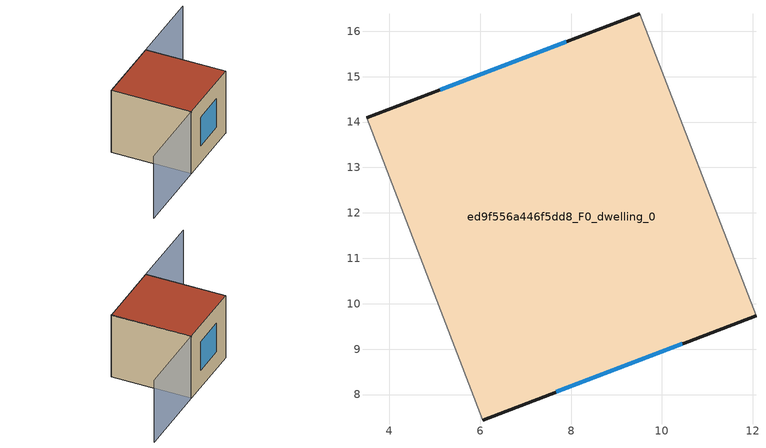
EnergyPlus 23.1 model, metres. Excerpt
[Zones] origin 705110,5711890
ed9f556a446f5dd8_F0_dwelling_0
 floor ground (EU_floor_Construction): 9.52,16.38 12.07,9.74 6.05,7.43 3.49,14.09 z0
 wall outside (EU_wall_Construction): 9.52,16.38 3.49,14.09 / 6.05,7.43 12.07,9.74 z0:6
 wall adiabatic (EU_wall_Construction): 12.07,9.74 9.52,16.38 / 3.49,14.09 6.05,7.43 z0:6
 window (EU_Window_Construction): 7.89,15.76 5.12,14.71 / 7.68,8.06 10.44,9.12 z1.62:4.38
 roof outside (EU_roof_Construction): 12.07,9.74 9.52,16.38 3.49,14.09 6.05,7.43 z6
shading: 3.52,14.1 6.05,7.44 / 6.05,7.44 -0.57,4.92 / 12.07,9.73 9.52,16.38 / 9.52,16.38 16.04,18.89 z0:6
[Building]
EU S2 Campaign: North Axis=0; Terrain=City; Solar Distribution=FullExterior
[Site:Location]
London: Latitude=51.5; Longitude=-0.5; Time Zone=0; Elevation=25
[SizingPeriod:WeatherFileDays]
AnnualSizingPeriod: Begin Month=1; Begin Day of Month=1; End Month=12; End Day of Month=31; Day of Week for Start Day=Monday; Use Weather File Daylight Saving Period=No; Use Weather File Rain and Snow Indicators=No
[MATERIAL]
EU_InternalMass_Material: Roughness=MediumRough; Thickness=0.1; Conductivity=1; Density=1800; Specific Heat=900; Thermal Absorptance=0.9; Solar Absorptance=0.7; Visible Absorptance=0.7
[MATERIAL:NOMASS] Roughness=MediumRough; Thermal Absorptance=0.9; Solar Absorptance=0.7; Visible Absorptance=0.7
Name | Thermal Resistance
EU_wall_NoMass | 0.727863
EU_roof_NoMass | 0.773354
EU_floor_NoMass | 1.79329
[WINDOWMATERIAL:SIMPLEGLAZINGSYSTEM]
EU_Window_SimpleGlazing: UFactor=2.58614; Solar Heat Gain Coefficient=0.76; Visible Transmittance=0.76
[CONSTRUCTION]
EU_wall_Construction: EU_wall_NoMass
EU_roof_Construction: EU_roof_NoMass
EU_floor_Construction: EU_floor_NoMass
EU_InternalMass_Construction: EU_InternalMass_Material
EU_Window_Construction: EU_Window_SimpleGlazing
[ZONE]
ed9f556a446f5dd8_F0_dwelling_0: Type=1; Multiplier=1; Ceiling Height=autocalculate; Volume=275.477; Floor Area=autocalculate; Part of Total Floor Area=Yes
[INTERNALMASS]
ed9f556a446f5dd8_F0_dwelling_0_EU_InternalMass: Construction=EU_InternalMass_Construction; Zone or ZoneList=ed9f556a446f5dd8_F0_dwelling_0; Surface Area=45.9126
[OTHEREQUIPMENT]
EU_Step8_InternalGain_ed9f556a446f5dd8_F0_dwelling_0_f000: Fuel Type=Electricity; Zone or ZoneList or Space or SpaceList=ed9f556a446f5dd8_F0_dwelling_0; Schedule=EU_Step8_GainSchedule_ed9f556a446f5dd8_F0_dwelling_0_f000; Design Level Calculation Method=Watts/Area; Power per Zone Floor Area=1; Fraction Latent=0; Fraction Radiant=0; Fraction Lost=0; Carbon Dioxide Generation Rate=0; EndUse Subcategory=EU_Step8_InternalGains
[ZONEVENTILATION:DESIGNFLOWRATE]
EU_ConstantAir_ed9f556a446f5dd8_F0_dwelling_0: Zone or ZoneList or Space or SpaceList=ed9f556a446f5dd8_F0_dwelling_0; Schedule=EU_AlwaysOn; Design Flow Rate Calculation Method=AirChanges/Hour; Air Changes per Hour=0.484901; Ventilation Type=Natural; Fan Pressure Rise=0; Fan Total Efficiency=1; Constant Term Coefficient=1; Temperature Term Coefficient=0; Velocity Term Coefficient=0; Velocity Squared Term Coefficient=0; Minimum Indoor Temperature=-100; Maximum Indoor Temperature=100; Delta Temperature=-100; Minimum Outdoor Temperature=-100; Maximum Outdoor Temperature=100; Maximum Wind Speed=40
[HVACTEMPLATE:THERMOSTAT]
EU_HeatOnly_ed9f556a446f5dd8_F0_dwelling_0: Constant Heating Setpoint=20; Constant Cooling Setpoint=50
[HVACTEMPLATE:ZONE:IDEALLOADSAIRSYSTEM]
ed9f556a446f5dd8_F0_dwelling_0: Template Thermostat=EU_HeatOnly_ed9f556a446f5dd8_F0_dwelling_0; System Availability Schedule=EU_AlwaysOn; Maximum Heating Supply Air Temperature=50; Minimum Cooling Supply Air Temperature=13; Maximum Heating Supply Air Humidity Ratio=0.0156; Minimum Cooling Supply Air Humidity Ratio=0.0077; Heating Limit=NoLimit; Cooling Limit=NoLimit; Heating Availability Schedule=EU_AlwaysOn; Cooling Availability Schedule=EU_CoolingOff; Dehumidification Control Type=ConstantSensibleHeatRatio; Cooling Sensible Heat Ratio=0.7; Dehumidification Setpoint=60; Humidification Control Type=None; Humidification Setpoint=30; Outdoor Air Method=None; Outdoor Air Flow Rate per Person=0.00944; Outdoor Air Flow Rate per Zone Floor Area=0; Outdoor Air Flow Rate per Zone=0; Demand Controlled Ventilation Type=None; Outdoor Air Economizer Type=NoEconomizer; Heat Recovery Type=None; Sensible Heat Recovery Effectiveness=0.7; Latent Heat Recovery Effectiveness=0.65
[SIZING:ZONE]
ed9f556a446f5dd8_F0_dwelling_0: Zone Cooling Design Supply Air Temperature Input Method=SupplyAirTemperature; Zone Cooling Design Supply Air Temperature=13; Zone Heating Design Supply Air Temperature Input Method=SupplyAirTemperature; Zone Heating Design Supply Air Temperature=50; Zone Cooling Design Supply Air Humidity Ratio=0.008; Zone Heating Design Supply Air Humidity Ratio=0.008; Cooling Design Air Flow Method=DesignDay; Cooling Design Air Flow Rate=0; Cooling Minimum Air Flow per Zone Floor Area=0.000762; Cooling Minimum Air Flow=0; Cooling Minimum Air Flow Fraction=0.2; Heating Design Air Flow Method=DesignDay; Heating Design Air Flow Rate=0; Heating Maximum Air Flow per Zone Floor Area=0.002032; Heating Maximum Air Flow=0.141576; Heating Maximum Air Flow Fraction=0.3; Account for Dedicated Outdoor Air System=No; Dedicated Outdoor Air System Control Strategy=NeutralSupplyAir; Dedicated Outdoor Air Low Setpoint Temperature for Design=autosize; Dedicated Outdoor Air High Setpoint Temperature for Design=autosize; Zone Load Sizing Method=Sensible Load Only No Latent Load; Zone Latent Cooling Design Supply Air Humidity Ratio Input Method=HumidityRatioDifference; Zone Cooling Design Supply Air Humidity Ratio Difference=0.005; Zone Latent Heating Design Supply Air Humidity Ratio Input Method=HumidityRatioDifference; Zone Humidification Design Supply Air Humidity Ratio Difference=0.005
[SCHEDULE:CONSTANT]
Name | Hourly Value
EU_AlwaysOn | 1
EU_CoolingOff | 0
[SCHEDULE:FILE]
EU_Step8_GainSchedule_ed9f556a446f5dd8_F0_dwelling_0_f000: File=../../schedules/ed9f556a446f5dd8/ed9f556a446f5dd8_F0_dwelling_0_f000_gain.csv; Column Number=1; Rows to Skip at Top=0; Number of Hours of Data=8760; Column Separator=Comma; Interpolate to Timestep=No; Minutes per Item=60; Adjust Schedule for Daylight Savings=Yes
